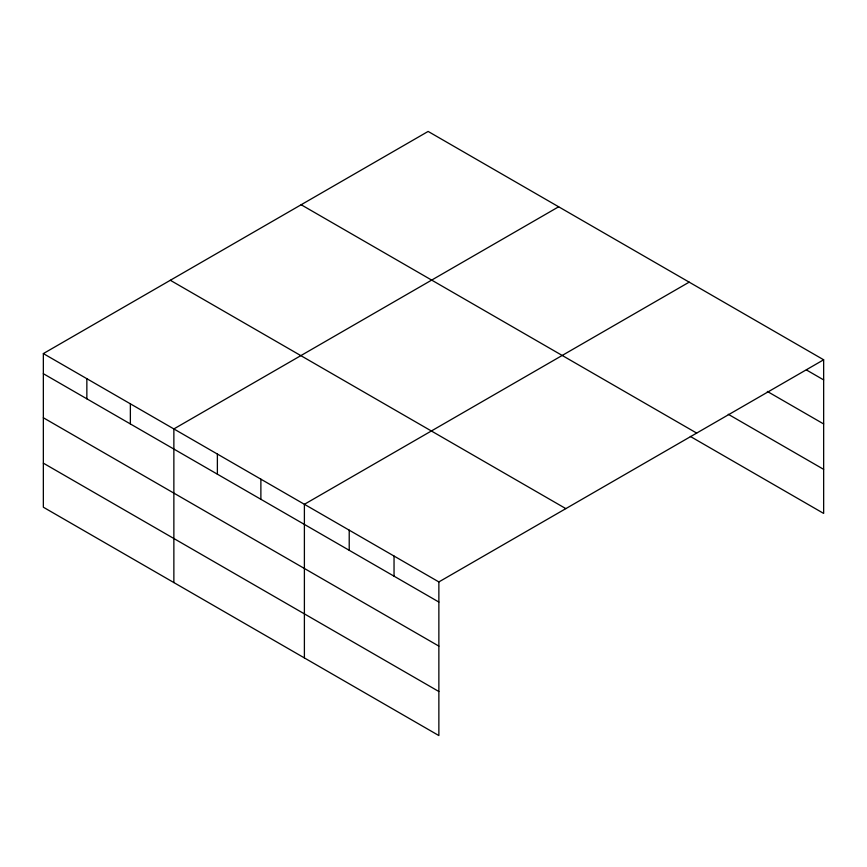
<?xml version="1.0" encoding="UTF-8"?>
<svg xmlns="http://www.w3.org/2000/svg" width="867" height="867" viewBox="0 0 867 867"><rect width="100%" height="100%" fill="white"/><g stroke="black" fill="none" stroke-linecap="round" stroke-linejoin="round"><path stroke-width="1.3" d="M43.35 353.584L438.865 581.93L438.865 735.563L43.35 507.217L43.35 353.584L428.135 131.437L823.65 359.783L823.65 513.416L690.327 436.437M558.651 206.79L173.866 428.937L173.866 582.57M689.178 282.143L304.393 504.301L304.393 657.934M438.865 581.93L823.65 359.783M806.408 369.938L823.65 379.898M767.328 391.44L823.65 423.952M728.258 414.274L823.65 469.35M301.152 204.742L696.667 433.088M170.333 280.279L565.848 508.626M43.35 373.699L438.865 602.056M43.35 417.764L438.865 646.11M43.35 463.162L438.865 691.508M394.041 556.05L394.041 576.176M349.217 530.17L349.217 550.296M260.88 479.18L260.88 499.294M217.379 454.059L217.379 474.173M130.364 403.827L130.364 423.941M86.852 378.706L86.852 398.82"/></g></svg>
